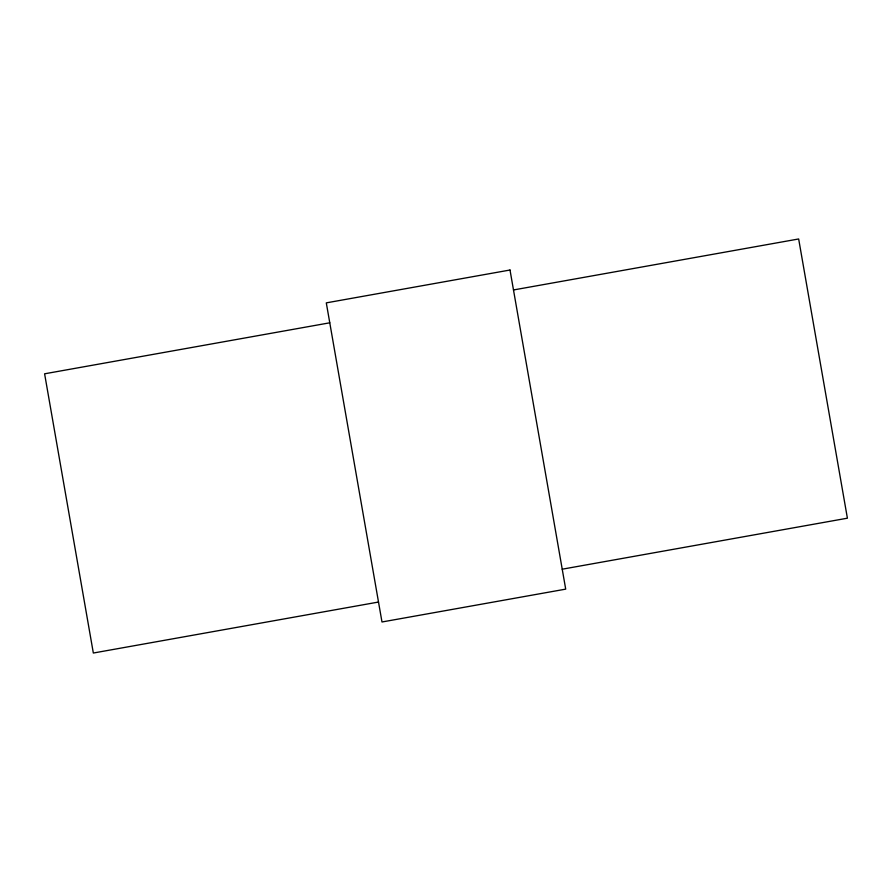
<?xml version="1.0" encoding="UTF-8"?>
<svg xmlns="http://www.w3.org/2000/svg" width="892" height="892" viewBox="0 0 892 892"><rect width="100%" height="100%" fill="white"/><g stroke="black" fill="none" stroke-linecap="round" stroke-linejoin="round"><path stroke-width="1.34" d="M329.772 322.804L44.6 373.804L93.337 653.033L378.509 602.044M513.491 289.956L798.663 238.967L847.4 518.196L562.228 569.196M510.012 270.02L326.294 302.867L381.988 621.98L565.706 589.133L510.012 270.02"/></g></svg>
